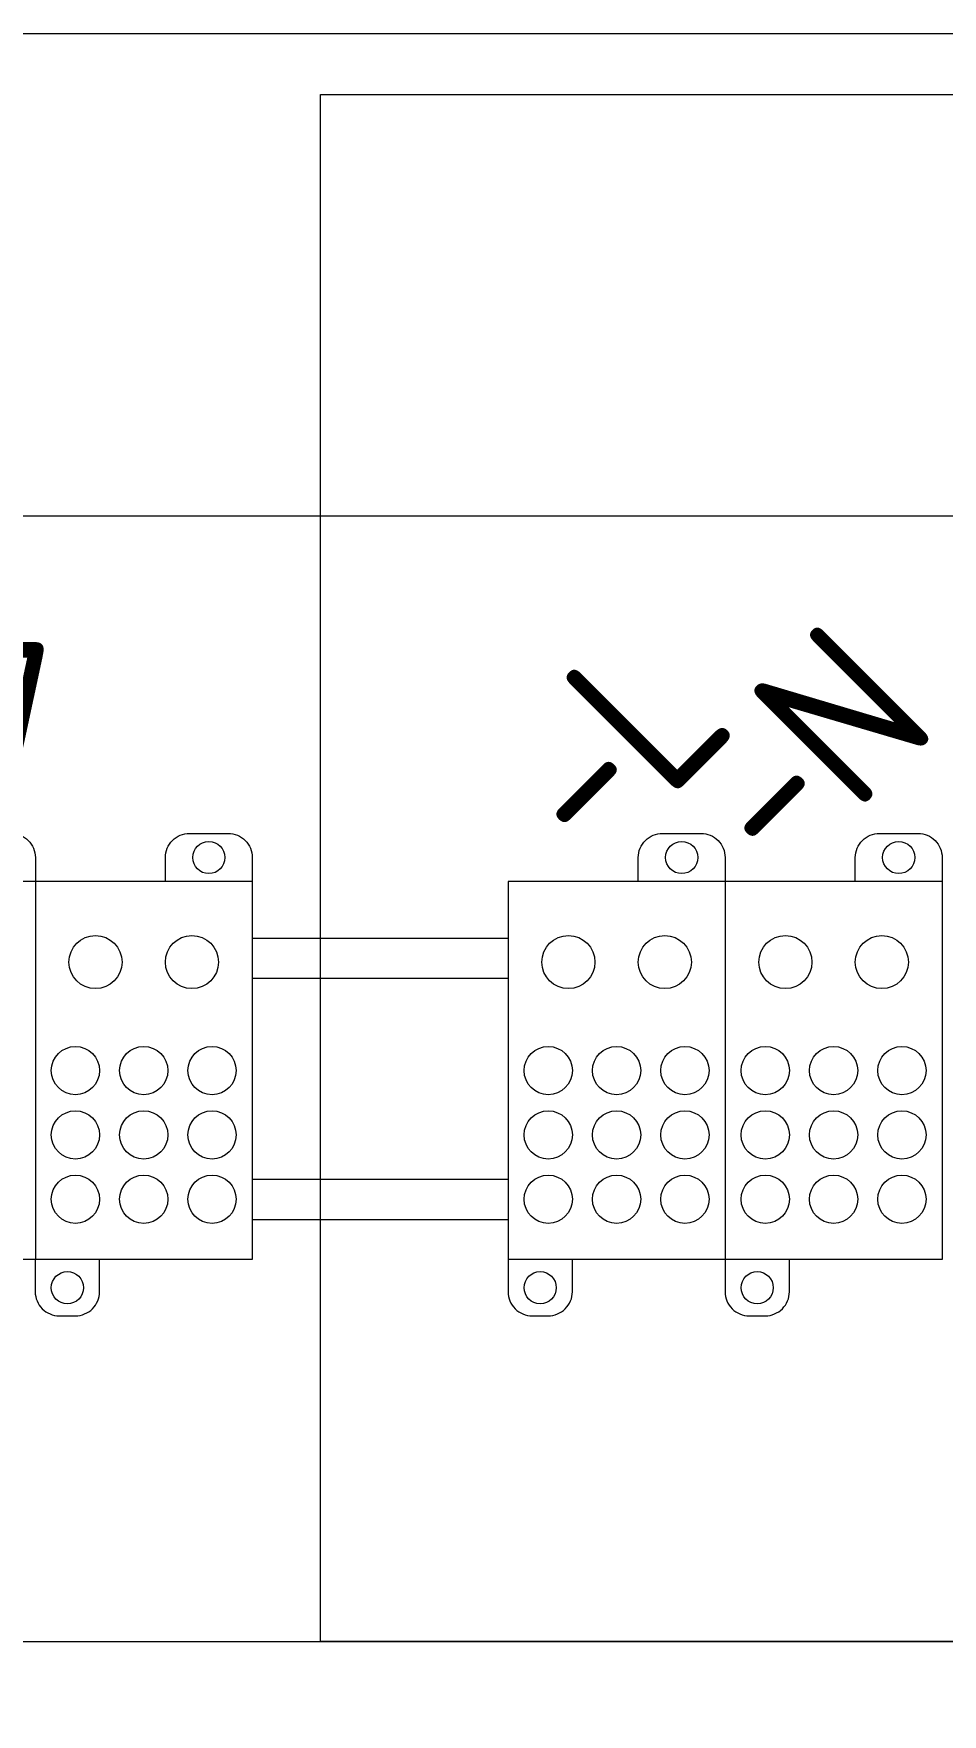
# Model space of a CAD drawing. Header units: millimetres. Extents: x 1359 to 3577, y 1336 to 3557.
# Drawn here: x 2155.1 to 2268.1, y 2687.5 to 2896.6 of the extents above; entities that cross this region are included whole.
import ezdxf
from ezdxf.enums import TextEntityAlignment as Align

# ---------------------------------------------------------------- set-up
doc = ezdxf.new("R2010")
doc.units = ezdxf.units.MM
doc.layers.add('000-PI-Oprema', color=30, linetype='Continuous', lineweight=5)
doc.layers.add('002-PI-Kabelska kanalica', color=150, linetype='Continuous')
doc.styles.add('PI0', font='isocpeur.ttf', dxfattribs={"width": 0.9})

msp = doc.modelspace()

# ---------------------------------------------------------------- linework, layer by layer
at = {"layer": '000-PI-Oprema', "color": 0, "linetype": 'ByBlock', "lineweight": 0}
for points in [[(2144.49, 2791.08), (2144.49, 2794.08, -0.414214), (2147.49, 2797.08), (2152.29, 2797.08, -0.414214), (2155.29, 2794.08), (2155.29, 2791.08), (2155.29, 2744.08), (2128.29, 2744.08), (2128.29, 2740.08, 0.414214), (2131.29, 2737.08), (2133.29, 2737.08, 0.414214), (2136.29, 2740.08), (2136.29, 2744.08)], [(2171.47, 2791.08), (2171.47, 2794.08, -0.414214), (2174.47, 2797.08), (2179.27, 2797.08, -0.414214), (2182.27, 2794.08), (2182.27, 2791.08), (2182.27, 2744.08), (2155.27, 2744.08), (2155.27, 2740.08, 0.414214), (2158.27, 2737.08), (2160.27, 2737.08, 0.414214), (2163.27, 2740.08), (2163.27, 2744.08)], [(2230.3, 2791.08), (2230.3, 2794.08, -0.414214), (2233.3, 2797.08), (2238.1, 2797.08, -0.414214), (2241.1, 2794.08), (2241.1, 2791.08), (2241.1, 2744.08), (2214.1, 2744.08), (2214.1, 2740.08, 0.414214), (2217.1, 2737.08), (2219.1, 2737.08, 0.414214), (2222.1, 2740.08), (2222.1, 2744.08)], [(2257.3, 2791.08), (2257.3, 2794.08, -0.414214), (2260.3, 2797.08), (2265.1, 2797.08, -0.414214), (2268.1, 2794.08), (2268.1, 2791.08), (2268.1, 2744.08), (2241.1, 2744.08), (2241.1, 2740.08, 0.414214), (2244.1, 2737.08), (2246.1, 2737.08, 0.414214), (2249.1, 2740.08), (2249.1, 2744.08)]]:
    msp.add_lwpolyline(points, format="xyb", dxfattribs=at)
for points in [[(2155.3, 2791.08), (2128.3, 2791.08), (2128.3, 2744.08)], [(2182.29, 2791.08), (2155.29, 2791.08), (2155.29, 2744.08)], [(2241.12, 2791.08), (2214.12, 2791.08), (2214.12, 2744.08)], [(2268.12, 2791.08), (2241.12, 2791.08), (2241.12, 2744.08)]]:
    msp.add_lwpolyline(points, dxfattribs=at)
for centre, radius in [((2176.87, 2794.08), 2), ((2235.7, 2794.08), 2), ((2262.7, 2794.08), 2), ((2162.77, 2781.08), 3.3), ((2174.77, 2781.08), 3.3), ((2221.6, 2781.08), 3.3), ((2233.6, 2781.08), 3.3), ((2248.6, 2781.08), 3.3), ((2260.6, 2781.08), 3.3), ((2160.27, 2767.58), 3), ((2168.77, 2767.58), 3), ((2177.27, 2767.58), 3), ((2219.1, 2767.58), 3), ((2227.6, 2767.58), 3), ((2236.1, 2767.58), 3), ((2246.1, 2767.58), 3), ((2254.6, 2767.58), 3), ((2263.1, 2767.58), 3), ((2160.27, 2759.58), 3), ((2168.77, 2759.58), 3), ((2177.27, 2759.58), 3), ((2219.1, 2759.58), 3), ((2227.6, 2759.58), 3), ((2236.1, 2759.58), 3), ((2246.1, 2759.58), 3), ((2254.6, 2759.58), 3), ((2263.1, 2759.58), 3), ((2160.27, 2751.58), 3), ((2168.77, 2751.58), 3), ((2177.27, 2751.58), 3), ((2219.1, 2751.58), 3), ((2227.6, 2751.58), 3), ((2236.1, 2751.58), 3), ((2246.1, 2751.58), 3), ((2254.6, 2751.58), 3), ((2263.1, 2751.58), 3), ((2159.27, 2740.58), 2), ((2218.1, 2740.58), 2), ((2245.1, 2740.58), 2)]:
    msp.add_circle(centre, radius, dxfattribs=at)
at = {"layer": '002-PI-Kabelska kanalica', "color": 0, "linetype": 'ByBlock', "lineweight": 0}
for p, q in [((1601.07, 2896.56), (2416.07, 2896.56)), ((1601.07, 2836.56), (2416.07, 2836.56)), ((1601.07, 2696.56), (2416.07, 2696.56))]:
    msp.add_line(p, q, dxfattribs=at)
at = {"layer": '002-PI-Kabelska kanalica', "color": 0, "linetype": 'ByBlock', "lineweight": 0, "ltscale": 0.25}
for p, q in [((2190.75, 2889), (2444.26, 2889)), ((2190.75, 2696.56), (2190.75, 2889)), ((2182.27, 2784.06), (2214.12, 2784.06)), ((2182.27, 2779.06), (2214.12, 2779.06)), ((2182.27, 2754.06), (2214.12, 2754.06)), ((2182.27, 2749.06), (2214.12, 2749.06)), ((2444.26, 2696.56), (2190.75, 2696.56))]:
    msp.add_line(p, q, dxfattribs=at)

# ---------------------------------------------------------------- texts
at = {"layer": '002-PI-Kabelska kanalica', "color": 0, "linetype": 'ByBlock', "lineweight": 0, "style": 'PI0', "width": 0.9}
for s, p in [('-N', (2251.24, 2807.48)), ('-L', (2226.99, 2808.28))]:
    msp.add_text(s, height=20, rotation=45, dxfattribs=at).set_placement(p, align=Align.MIDDLE)
msp.add_text('-X2...-X7', height=20, dxfattribs=at).set_placement((2109.09, 2810.88), align=Align.MIDDLE)
msp.add_text('-XGI-INS', height=20, rotation=45, dxfattribs=at).set_placement((2249.05, 2608.66))

doc.saveas('drawing.dxf')
